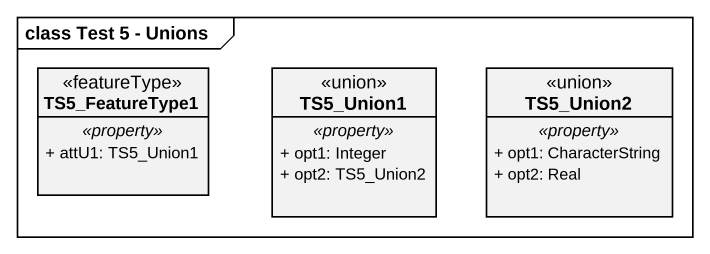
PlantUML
@startuml
mainframe class Test 5 - Unions
hide circle
hide empty members
skinparam classAttributeIconSize 0
class TS5_FeatureType1 <<featureType>> {
  .. <<property>> ..
  + attU1: TS5_Union1
}
class TS5_Union1 <<union>> {
  .. <<property>> ..
  + opt1: Integer
  + opt2: TS5_Union2
}
class TS5_Union2 <<union>> {
  .. <<property>> ..
  + opt1: CharacterString
  + opt2: Real
}
@enduml
